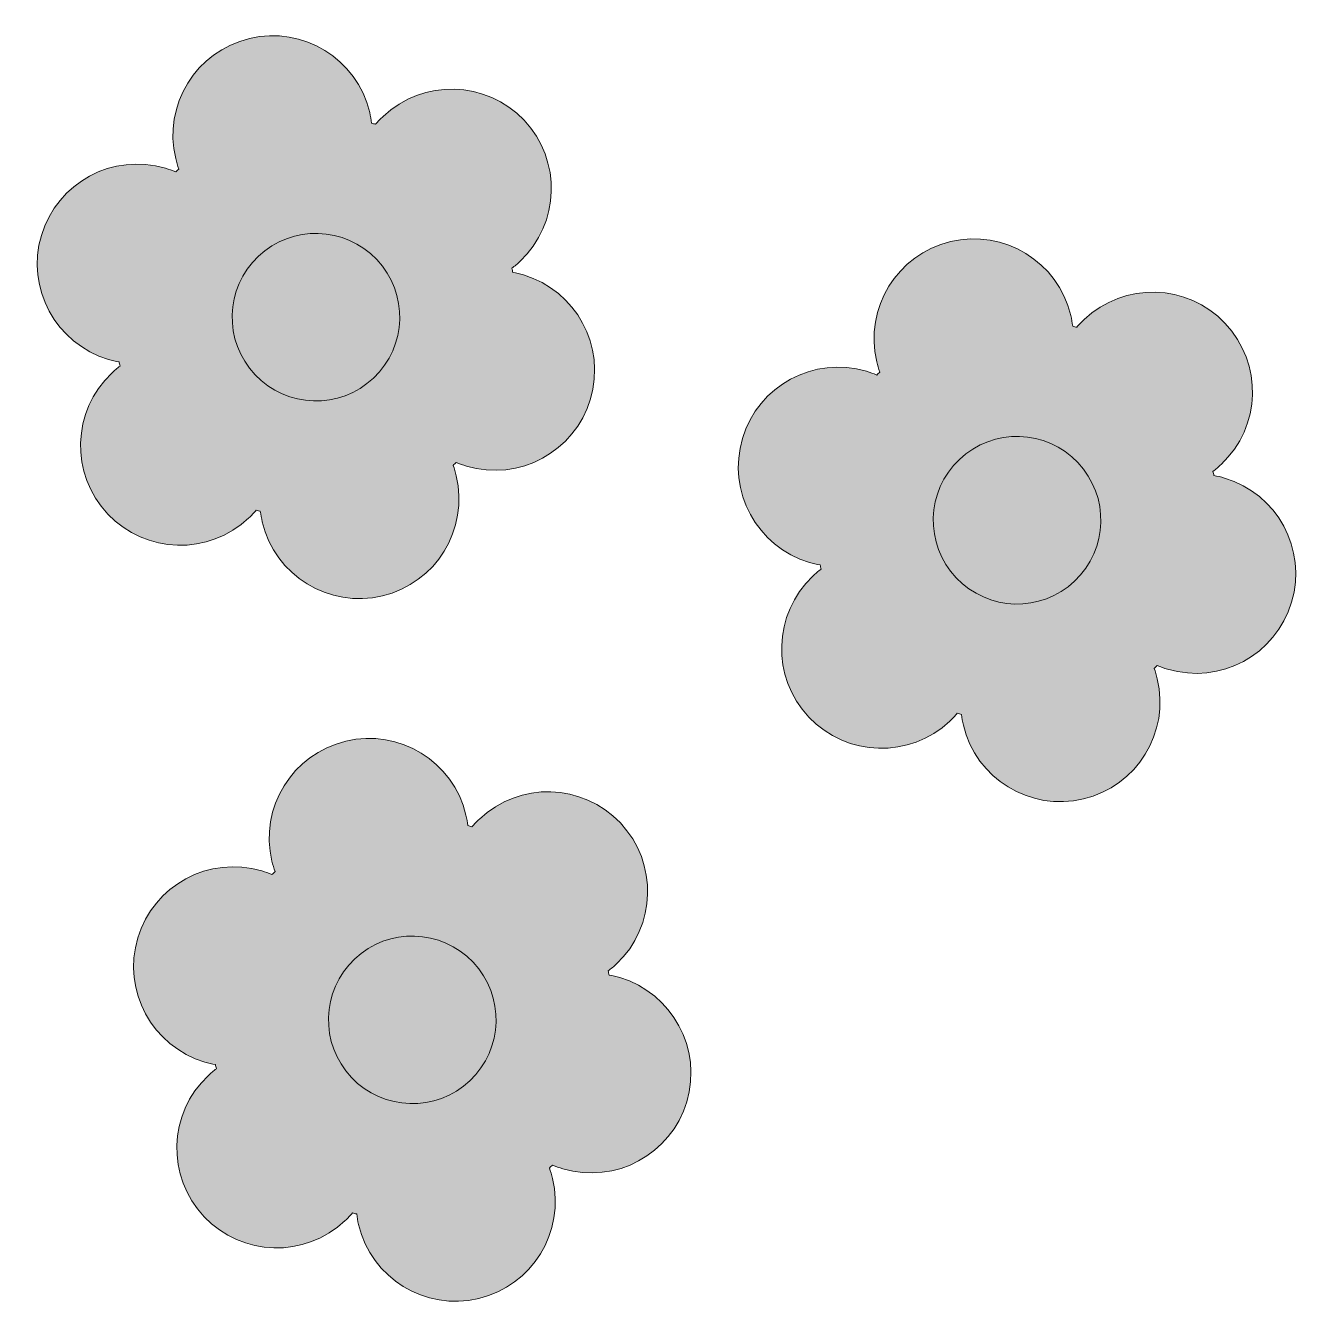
# Model space of a CAD drawing. Extents: x 64 to 249, y -243 to -57.
import ezdxf

# ---------------------------------------------------------------- set-up
doc = ezdxf.new("R2010")
doc.units = 0
doc.header["$MEASUREMENT"] = 0
doc.layers.add('Layer 1', color=7, linetype='Continuous', lineweight=0)

# ---------------------------------------------------------------- blocks, each defined once
blk = doc.blocks.new('Block_0')
at = {"layer": 'Layer 1', "true_color": 0xf79869, "transparency": 33554687}
h = blk.add_hatch(color=21, dxfattribs=at)
h.dxf.hatch_style = 2
edge = h.paths.add_edge_path()
edge.add_spline(control_points=[(135.91, -93.36), (135.41, -93.21), (134.9, -93.09), (134.39, -92.99), (134.37, -92.89), (134.34, -92.79), (134.32, -92.69), (134.29, -92.6), (134.27, -92.5), (134.25, -92.4), (134.66, -92.09), (135.06, -91.75), (135.44, -91.39), (141.21, -85.93), (141.47, -76.82), (136.01, -71.05), (130.55, -65.28), (121.44, -65.03), (115.67, -70.49), (115.29, -70.85), (114.93, -71.23), (114.6, -71.62), (114.5, -71.59), (114.4, -71.57), (114.31, -71.54), (114.21, -71.51), (114.11, -71.48), (114.01, -71.45), (113.95, -70.94), (113.86, -70.42), (113.74, -69.91), (111.89, -62.18), (104.14, -57.41), (96.41, -59.25), (88.68, -61.09), (83.91, -68.85), (85.75, -76.58), (85.87, -77.09), (86.02, -77.59), (86.2, -78.08), (86.12, -78.15), (86.05, -78.22), (85.97, -78.29), (85.9, -78.36), (85.82, -78.43), (85.75, -78.5), (85.27, -78.3), (84.79, -78.12), (84.28, -77.97), (76.67, -75.7), (68.65, -80.03), (66.38, -87.65), (64.12, -95.26), (68.45, -103.27), (76.06, -105.54), (76.57, -105.69), (77.08, -105.81), (77.58, -105.9), (77.6, -106), (77.63, -106.09), (77.65, -106.19), (77.68, -106.29), (77.7, -106.4), (77.73, -106.5), (77.31, -106.81), (76.91, -107.14), (76.53, -107.51), (70.76, -112.97), (70.51, -122.07), (75.96, -127.84), (81.42, -133.61), (90.53, -133.87), (96.3, -128.41), (96.68, -128.05), (97.04, -127.67), (97.37, -127.27), (97.47, -127.3), (97.58, -127.33), (97.68, -127.36), (97.77, -127.39), (97.87, -127.42), (97.96, -127.45), (98.03, -127.96), (98.12, -128.47), (98.24, -128.99), (100.08, -136.72), (107.84, -141.49), (115.57, -139.65), (123.3, -137.8), (128.07, -130.05), (126.22, -122.32), (126.1, -121.8), (125.95, -121.31), (125.78, -120.82), (125.85, -120.75), (125.93, -120.68), (126, -120.61), (126.07, -120.54), (126.15, -120.47), (126.22, -120.4), (126.7, -120.6), (127.19, -120.78), (127.69, -120.93), (135.31, -123.2), (143.32, -118.86), (145.59, -111.25), (147.86, -103.64), (143.53, -95.63), (135.91, -93.36)], knot_values=[0, 0, 0, 0, 1, 1, 1, 2, 2, 2, 3, 3, 3, 4, 4, 4, 5, 5, 5, 6, 6, 6, 7, 7, 7, 8, 8, 8, 9, 9, 9, 10, 10, 10, 11, 11, 11, 12, 12, 12, 13, 13, 13, 14, 14, 14, 15, 15, 15, 16, 16, 16, 17, 17, 17, 18, 18, 18, 19, 19, 19, 20, 20, 20, 21, 21, 21, 22, 22, 22, 23, 23, 23, 24, 24, 24, 25, 25, 25, 26, 26, 26, 27, 27, 27, 28, 28, 28, 29, 29, 29, 30, 30, 30, 31, 31, 31, 32, 32, 32, 33, 33, 33, 34, 34, 34, 35, 35, 35, 36, 36, 36, 36], degree=3, periodic=0)
edge.add_line((135.91, -93.36), (135.91, -93.36))
at = {"layer": 'Layer 1'}
for points, knots in [([(135.91, -93.36), (135.41, -93.21), (134.9, -93.09), (134.39, -92.99), (134.37, -92.89), (134.34, -92.79), (134.32, -92.69), (134.29, -92.6), (134.27, -92.5), (134.25, -92.4), (134.66, -92.09), (135.06, -91.75), (135.44, -91.39), (141.21, -85.93), (141.47, -76.82), (136.01, -71.05), (130.55, -65.28), (121.44, -65.03), (115.67, -70.49), (115.29, -70.85), (114.93, -71.23), (114.6, -71.62), (114.5, -71.59), (114.4, -71.57), (114.31, -71.54), (114.21, -71.51), (114.11, -71.48), (114.01, -71.45), (113.95, -70.94), (113.86, -70.42), (113.74, -69.91), (111.89, -62.18), (104.14, -57.41), (96.41, -59.25), (88.68, -61.09), (83.91, -68.85), (85.75, -76.58), (85.87, -77.09), (86.02, -77.59), (86.2, -78.08), (86.12, -78.15), (86.05, -78.22), (85.97, -78.29), (85.9, -78.36), (85.82, -78.43), (85.75, -78.5), (85.27, -78.3), (84.79, -78.12), (84.28, -77.97), (76.67, -75.7), (68.65, -80.03), (66.38, -87.65), (64.12, -95.26), (68.45, -103.27), (76.06, -105.54), (76.57, -105.69), (77.08, -105.81), (77.58, -105.9), (77.6, -106), (77.63, -106.09), (77.65, -106.19), (77.68, -106.29), (77.7, -106.4), (77.73, -106.5), (77.31, -106.81), (76.91, -107.14), (76.53, -107.51), (70.76, -112.97), (70.51, -122.07), (75.96, -127.84), (81.42, -133.61), (90.53, -133.87), (96.3, -128.41), (96.68, -128.05), (97.04, -127.67), (97.37, -127.27), (97.47, -127.3), (97.58, -127.33), (97.68, -127.36), (97.77, -127.39), (97.87, -127.42), (97.96, -127.45), (98.03, -127.96), (98.12, -128.47), (98.24, -128.99), (100.08, -136.72), (107.84, -141.49), (115.57, -139.65), (123.3, -137.8), (128.07, -130.05), (126.22, -122.32), (126.1, -121.8), (125.95, -121.31), (125.78, -120.82), (125.85, -120.75), (125.93, -120.68), (126, -120.61), (126.07, -120.54), (126.15, -120.47), (126.22, -120.4), (126.7, -120.6), (127.19, -120.78), (127.69, -120.93), (135.31, -123.2), (143.32, -118.86), (145.59, -111.25), (147.86, -103.64), (143.53, -95.63), (135.91, -93.36)], [0, 0, 0, 0, 1, 1, 1, 2, 2, 2, 3, 3, 3, 4, 4, 4, 5, 5, 5, 6, 6, 6, 7, 7, 7, 8, 8, 8, 9, 9, 9, 10, 10, 10, 11, 11, 11, 12, 12, 12, 13, 13, 13, 14, 14, 14, 15, 15, 15, 16, 16, 16, 17, 17, 17, 18, 18, 18, 19, 19, 19, 20, 20, 20, 21, 21, 21, 22, 22, 22, 23, 23, 23, 24, 24, 24, 25, 25, 25, 26, 26, 26, 27, 27, 27, 28, 28, 28, 29, 29, 29, 30, 30, 30, 31, 31, 31, 32, 32, 32, 33, 33, 33, 34, 34, 34, 35, 35, 35, 36, 36, 36, 36]), ([(114.29, -108.23), (109.44, -112.82), (101.79, -112.6), (97.21, -107.75), (92.62, -102.9), (92.83, -95.25), (97.68, -90.67), (102.53, -86.08), (110.18, -86.29), (114.77, -91.14), (119.36, -95.99), (119.14, -103.64), (114.29, -108.23)], [0, 0, 0, 0, 1, 1, 1, 2, 2, 2, 3, 3, 3, 4, 4, 4, 4])]:
    blk.add_open_spline(points, degree=3, knots=knots, dxfattribs=at)
blk = doc.blocks.new('Block_1')
at = {"layer": 'Layer 1', "true_color": 0xcaa0ca, "transparency": 33554687}
h = blk.add_hatch(color=9, dxfattribs=at)
h.dxf.hatch_style = 2
edge = h.paths.add_edge_path()
edge.add_spline(control_points=[(237.05, -122.65), (236.54, -122.5), (236.04, -122.38), (235.53, -122.29), (235.51, -122.19), (235.48, -122.09), (235.46, -121.99), (235.43, -121.89), (235.41, -121.79), (235.39, -121.69), (235.8, -121.38), (236.2, -121.04), (236.58, -120.68), (242.35, -115.22), (242.61, -106.12), (237.15, -100.34), (231.69, -94.57), (222.58, -94.32), (216.81, -99.78), (216.43, -100.14), (216.07, -100.52), (215.74, -100.91), (215.64, -100.88), (215.54, -100.86), (215.45, -100.83), (215.35, -100.8), (215.25, -100.77), (215.15, -100.74), (215.08, -100.23), (215, -99.71), (214.87, -99.2), (213.03, -91.47), (205.27, -86.7), (197.54, -88.54), (189.82, -90.38), (185.05, -98.14), (186.89, -105.87), (187.01, -106.38), (187.16, -106.88), (187.33, -107.37), (187.26, -107.44), (187.19, -107.51), (187.11, -107.58), (187.04, -107.65), (186.96, -107.72), (186.89, -107.79), (186.41, -107.59), (185.92, -107.41), (185.42, -107.26), (177.8, -104.99), (169.79, -109.32), (167.52, -116.94), (165.25, -124.55), (169.59, -132.56), (177.2, -134.83), (177.71, -134.98), (178.21, -135.1), (178.72, -135.19), (178.74, -135.29), (178.77, -135.39), (178.79, -135.48), (178.82, -135.58), (178.84, -135.69), (178.86, -135.79), (178.45, -136.1), (178.05, -136.44), (177.67, -136.8), (171.9, -142.26), (171.64, -151.36), (177.1, -157.13), (182.56, -162.91), (191.67, -163.16), (197.44, -157.7), (197.82, -157.34), (198.18, -156.96), (198.51, -156.56), (198.61, -156.6), (198.71, -156.62), (198.81, -156.65), (198.91, -156.68), (199, -156.71), (199.1, -156.74), (199.17, -157.25), (199.25, -157.76), (199.38, -158.28), (201.22, -166.01), (208.98, -170.78), (216.7, -168.94), (224.43, -167.09), (229.2, -159.34), (227.36, -151.61), (227.24, -151.1), (227.09, -150.6), (226.92, -150.11), (226.99, -150.04), (227.06, -149.97), (227.14, -149.9), (227.21, -149.83), (227.29, -149.76), (227.36, -149.69), (227.84, -149.89), (228.33, -150.07), (228.83, -150.22), (236.45, -152.49), (244.46, -148.16), (246.73, -140.54), (249, -132.93), (244.66, -124.92), (237.05, -122.65)], knot_values=[0, 0, 0, 0, 1, 1, 1, 2, 2, 2, 3, 3, 3, 4, 4, 4, 5, 5, 5, 6, 6, 6, 7, 7, 7, 8, 8, 8, 9, 9, 9, 10, 10, 10, 11, 11, 11, 12, 12, 12, 13, 13, 13, 14, 14, 14, 15, 15, 15, 16, 16, 16, 17, 17, 17, 18, 18, 18, 19, 19, 19, 20, 20, 20, 21, 21, 21, 22, 22, 22, 23, 23, 23, 24, 24, 24, 25, 25, 25, 26, 26, 26, 27, 27, 27, 28, 28, 28, 29, 29, 29, 30, 30, 30, 31, 31, 31, 32, 32, 32, 33, 33, 33, 34, 34, 34, 35, 35, 35, 36, 36, 36, 36], degree=3, periodic=0)
edge.add_line((237.05, -122.65), (237.05, -122.65))
at = {"layer": 'Layer 1'}
for points, knots in [([(237.05, -122.65), (236.54, -122.5), (236.04, -122.38), (235.53, -122.29), (235.51, -122.19), (235.48, -122.09), (235.46, -121.99), (235.43, -121.89), (235.41, -121.79), (235.39, -121.69), (235.8, -121.38), (236.2, -121.04), (236.58, -120.68), (242.35, -115.22), (242.61, -106.12), (237.15, -100.34), (231.69, -94.57), (222.58, -94.32), (216.81, -99.78), (216.43, -100.14), (216.07, -100.52), (215.74, -100.91), (215.64, -100.88), (215.54, -100.86), (215.45, -100.83), (215.35, -100.8), (215.25, -100.77), (215.15, -100.74), (215.08, -100.23), (215, -99.71), (214.87, -99.2), (213.03, -91.47), (205.27, -86.7), (197.54, -88.54), (189.82, -90.38), (185.05, -98.14), (186.89, -105.87), (187.01, -106.38), (187.16, -106.88), (187.33, -107.37), (187.26, -107.44), (187.19, -107.51), (187.11, -107.58), (187.04, -107.65), (186.96, -107.72), (186.89, -107.79), (186.41, -107.59), (185.92, -107.41), (185.42, -107.26), (177.8, -104.99), (169.79, -109.32), (167.52, -116.94), (165.25, -124.55), (169.59, -132.56), (177.2, -134.83), (177.71, -134.98), (178.21, -135.1), (178.72, -135.19), (178.74, -135.29), (178.77, -135.39), (178.79, -135.48), (178.82, -135.58), (178.84, -135.69), (178.86, -135.79), (178.45, -136.1), (178.05, -136.44), (177.67, -136.8), (171.9, -142.26), (171.64, -151.36), (177.1, -157.13), (182.56, -162.91), (191.67, -163.16), (197.44, -157.7), (197.82, -157.34), (198.18, -156.96), (198.51, -156.56), (198.61, -156.6), (198.71, -156.62), (198.81, -156.65), (198.91, -156.68), (199, -156.71), (199.1, -156.74), (199.17, -157.25), (199.25, -157.76), (199.38, -158.28), (201.22, -166.01), (208.98, -170.78), (216.7, -168.94), (224.43, -167.09), (229.2, -159.34), (227.36, -151.61), (227.24, -151.1), (227.09, -150.6), (226.92, -150.11), (226.99, -150.04), (227.06, -149.97), (227.14, -149.9), (227.21, -149.83), (227.29, -149.76), (227.36, -149.69), (227.84, -149.89), (228.33, -150.07), (228.83, -150.22), (236.45, -152.49), (244.46, -148.16), (246.73, -140.54), (249, -132.93), (244.66, -124.92), (237.05, -122.65)], [0, 0, 0, 0, 1, 1, 1, 2, 2, 2, 3, 3, 3, 4, 4, 4, 5, 5, 5, 6, 6, 6, 7, 7, 7, 8, 8, 8, 9, 9, 9, 10, 10, 10, 11, 11, 11, 12, 12, 12, 13, 13, 13, 14, 14, 14, 15, 15, 15, 16, 16, 16, 17, 17, 17, 18, 18, 18, 19, 19, 19, 20, 20, 20, 21, 21, 21, 22, 22, 22, 23, 23, 23, 24, 24, 24, 25, 25, 25, 26, 26, 26, 27, 27, 27, 28, 28, 28, 29, 29, 29, 30, 30, 30, 31, 31, 31, 32, 32, 32, 33, 33, 33, 34, 34, 34, 35, 35, 35, 36, 36, 36, 36]), ([(215.43, -137.52), (210.58, -142.11), (202.93, -141.89), (198.34, -137.04), (193.76, -132.19), (193.97, -124.55), (198.82, -119.96), (203.67, -115.37), (211.32, -115.58), (215.91, -120.43), (220.49, -125.28), (220.28, -132.93), (215.43, -137.52)], [0, 0, 0, 0, 1, 1, 1, 2, 2, 2, 3, 3, 3, 4, 4, 4, 4])]:
    blk.add_open_spline(points, degree=3, knots=knots, dxfattribs=at)
blk = doc.blocks.new('Block_2')
at = {"layer": 'Layer 1', "true_color": 0xe57c90, "transparency": 33554687}
h = blk.add_hatch(color=241, dxfattribs=at)
h.dxf.hatch_style = 2
edge = h.paths.add_edge_path()
edge.add_spline(control_points=[(149.81, -194.7), (149.3, -194.55), (148.79, -194.43), (148.28, -194.34), (148.26, -194.24), (148.23, -194.14), (148.21, -194.04), (148.19, -193.94), (148.17, -193.84), (148.14, -193.74), (148.55, -193.43), (148.95, -193.1), (149.34, -192.74), (155.11, -187.28), (155.36, -178.17), (149.9, -172.4), (144.44, -166.63), (135.34, -166.37), (129.57, -171.83), (129.18, -172.2), (128.83, -172.58), (128.49, -172.97), (128.4, -172.94), (128.3, -172.91), (128.2, -172.88), (128.1, -172.85), (128.01, -172.82), (127.91, -172.79), (127.84, -172.28), (127.75, -171.77), (127.63, -171.26), (125.79, -163.53), (118.03, -158.76), (110.3, -160.6), (102.57, -162.44), (97.8, -170.2), (99.64, -177.93), (99.76, -178.44), (99.92, -178.94), (100.09, -179.42), (100.01, -179.49), (99.94, -179.56), (99.87, -179.64), (99.79, -179.71), (99.72, -179.77), (99.64, -179.85), (99.17, -179.65), (98.68, -179.47), (98.17, -179.32), (90.56, -177.05), (82.55, -181.38), (80.28, -188.99), (78.01, -196.61), (82.34, -204.62), (89.96, -206.89), (90.46, -207.04), (90.97, -207.16), (91.48, -207.25), (91.5, -207.35), (91.52, -207.44), (91.55, -207.54), (91.57, -207.64), (91.59, -207.74), (91.62, -207.85), (91.21, -208.16), (90.81, -208.49), (90.43, -208.85), (84.65, -214.31), (84.4, -223.42), (89.86, -229.19), (95.32, -234.96), (104.42, -235.22), (110.2, -229.76), (110.58, -229.39), (110.93, -229.01), (111.27, -228.62), (111.37, -228.65), (111.47, -228.68), (111.57, -228.71), (111.67, -228.74), (111.76, -228.77), (111.86, -228.8), (111.92, -229.31), (112.01, -229.82), (112.13, -230.33), (113.97, -238.06), (121.73, -242.83), (129.46, -240.99), (137.19, -239.15), (141.96, -231.39), (140.12, -223.66), (140, -223.15), (139.84, -222.65), (139.67, -222.17), (139.75, -222.1), (139.82, -222.03), (139.89, -221.96), (139.97, -221.89), (140.04, -221.82), (140.12, -221.74), (140.59, -221.94), (141.08, -222.12), (141.59, -222.28), (149.2, -224.54), (157.21, -220.21), (159.48, -212.6), (161.75, -204.98), (157.42, -196.97), (149.81, -194.7)], knot_values=[0, 0, 0, 0, 1, 1, 1, 2, 2, 2, 3, 3, 3, 4, 4, 4, 5, 5, 5, 6, 6, 6, 7, 7, 7, 8, 8, 8, 9, 9, 9, 10, 10, 10, 11, 11, 11, 12, 12, 12, 13, 13, 13, 14, 14, 14, 15, 15, 15, 16, 16, 16, 17, 17, 17, 18, 18, 18, 19, 19, 19, 20, 20, 20, 21, 21, 21, 22, 22, 22, 23, 23, 23, 24, 24, 24, 25, 25, 25, 26, 26, 26, 27, 27, 27, 28, 28, 28, 29, 29, 29, 30, 30, 30, 31, 31, 31, 32, 32, 32, 33, 33, 33, 34, 34, 34, 35, 35, 35, 36, 36, 36, 36], degree=3, periodic=0)
edge.add_line((149.81, -194.7), (149.81, -194.7))
at = {"layer": 'Layer 1'}
for points, knots in [([(149.81, -194.7), (149.3, -194.55), (148.79, -194.43), (148.28, -194.34), (148.26, -194.24), (148.23, -194.14), (148.21, -194.04), (148.19, -193.94), (148.17, -193.84), (148.14, -193.74), (148.55, -193.43), (148.95, -193.1), (149.34, -192.74), (155.11, -187.28), (155.36, -178.17), (149.9, -172.4), (144.44, -166.63), (135.34, -166.37), (129.57, -171.83), (129.18, -172.2), (128.83, -172.58), (128.49, -172.97), (128.4, -172.94), (128.3, -172.91), (128.2, -172.88), (128.1, -172.85), (128.01, -172.82), (127.91, -172.79), (127.84, -172.28), (127.75, -171.77), (127.63, -171.26), (125.79, -163.53), (118.03, -158.76), (110.3, -160.6), (102.57, -162.44), (97.8, -170.2), (99.64, -177.93), (99.76, -178.44), (99.92, -178.94), (100.09, -179.42), (100.01, -179.49), (99.94, -179.56), (99.87, -179.64), (99.79, -179.71), (99.72, -179.77), (99.64, -179.85), (99.17, -179.65), (98.68, -179.47), (98.17, -179.32), (90.56, -177.05), (82.55, -181.38), (80.28, -188.99), (78.01, -196.61), (82.34, -204.62), (89.96, -206.89), (90.46, -207.04), (90.97, -207.16), (91.48, -207.25), (91.5, -207.35), (91.52, -207.44), (91.55, -207.54), (91.57, -207.64), (91.59, -207.74), (91.62, -207.85), (91.21, -208.16), (90.81, -208.49), (90.43, -208.85), (84.65, -214.31), (84.4, -223.42), (89.86, -229.19), (95.32, -234.96), (104.42, -235.22), (110.2, -229.76), (110.58, -229.39), (110.93, -229.01), (111.27, -228.62), (111.37, -228.65), (111.47, -228.68), (111.57, -228.71), (111.67, -228.74), (111.76, -228.77), (111.86, -228.8), (111.92, -229.31), (112.01, -229.82), (112.13, -230.33), (113.97, -238.06), (121.73, -242.83), (129.46, -240.99), (137.19, -239.15), (141.96, -231.39), (140.12, -223.66), (140, -223.15), (139.84, -222.65), (139.67, -222.17), (139.75, -222.1), (139.82, -222.03), (139.89, -221.96), (139.97, -221.89), (140.04, -221.82), (140.12, -221.74), (140.59, -221.94), (141.08, -222.12), (141.59, -222.28), (149.2, -224.54), (157.21, -220.21), (159.48, -212.6), (161.75, -204.98), (157.42, -196.97), (149.81, -194.7)], [0, 0, 0, 0, 1, 1, 1, 2, 2, 2, 3, 3, 3, 4, 4, 4, 5, 5, 5, 6, 6, 6, 7, 7, 7, 8, 8, 8, 9, 9, 9, 10, 10, 10, 11, 11, 11, 12, 12, 12, 13, 13, 13, 14, 14, 14, 15, 15, 15, 16, 16, 16, 17, 17, 17, 18, 18, 18, 19, 19, 19, 20, 20, 20, 21, 21, 21, 22, 22, 22, 23, 23, 23, 24, 24, 24, 25, 25, 25, 26, 26, 26, 27, 27, 27, 28, 28, 28, 29, 29, 29, 30, 30, 30, 31, 31, 31, 32, 32, 32, 33, 33, 33, 34, 34, 34, 35, 35, 35, 36, 36, 36, 36]), ([(128.19, -209.58), (123.34, -214.16), (115.69, -213.95), (111.1, -209.1), (106.51, -204.25), (106.73, -196.6), (111.58, -192.01), (116.43, -187.43), (124.08, -187.64), (128.66, -192.49), (133.25, -197.34), (133.04, -204.99), (128.19, -209.58)], [0, 0, 0, 0, 1, 1, 1, 2, 2, 2, 3, 3, 3, 4, 4, 4, 4])]:
    blk.add_open_spline(points, degree=3, knots=knots, dxfattribs=at)

msp = doc.modelspace()

# ---------------------------------------------------------------- block references
at = {"layer": 'Layer 1'}
for name in ['Block_0', 'Block_1', 'Block_2']:
    msp.add_blockref(name, (0, 0), dxfattribs=at)

doc.saveas('drawing.dxf')
